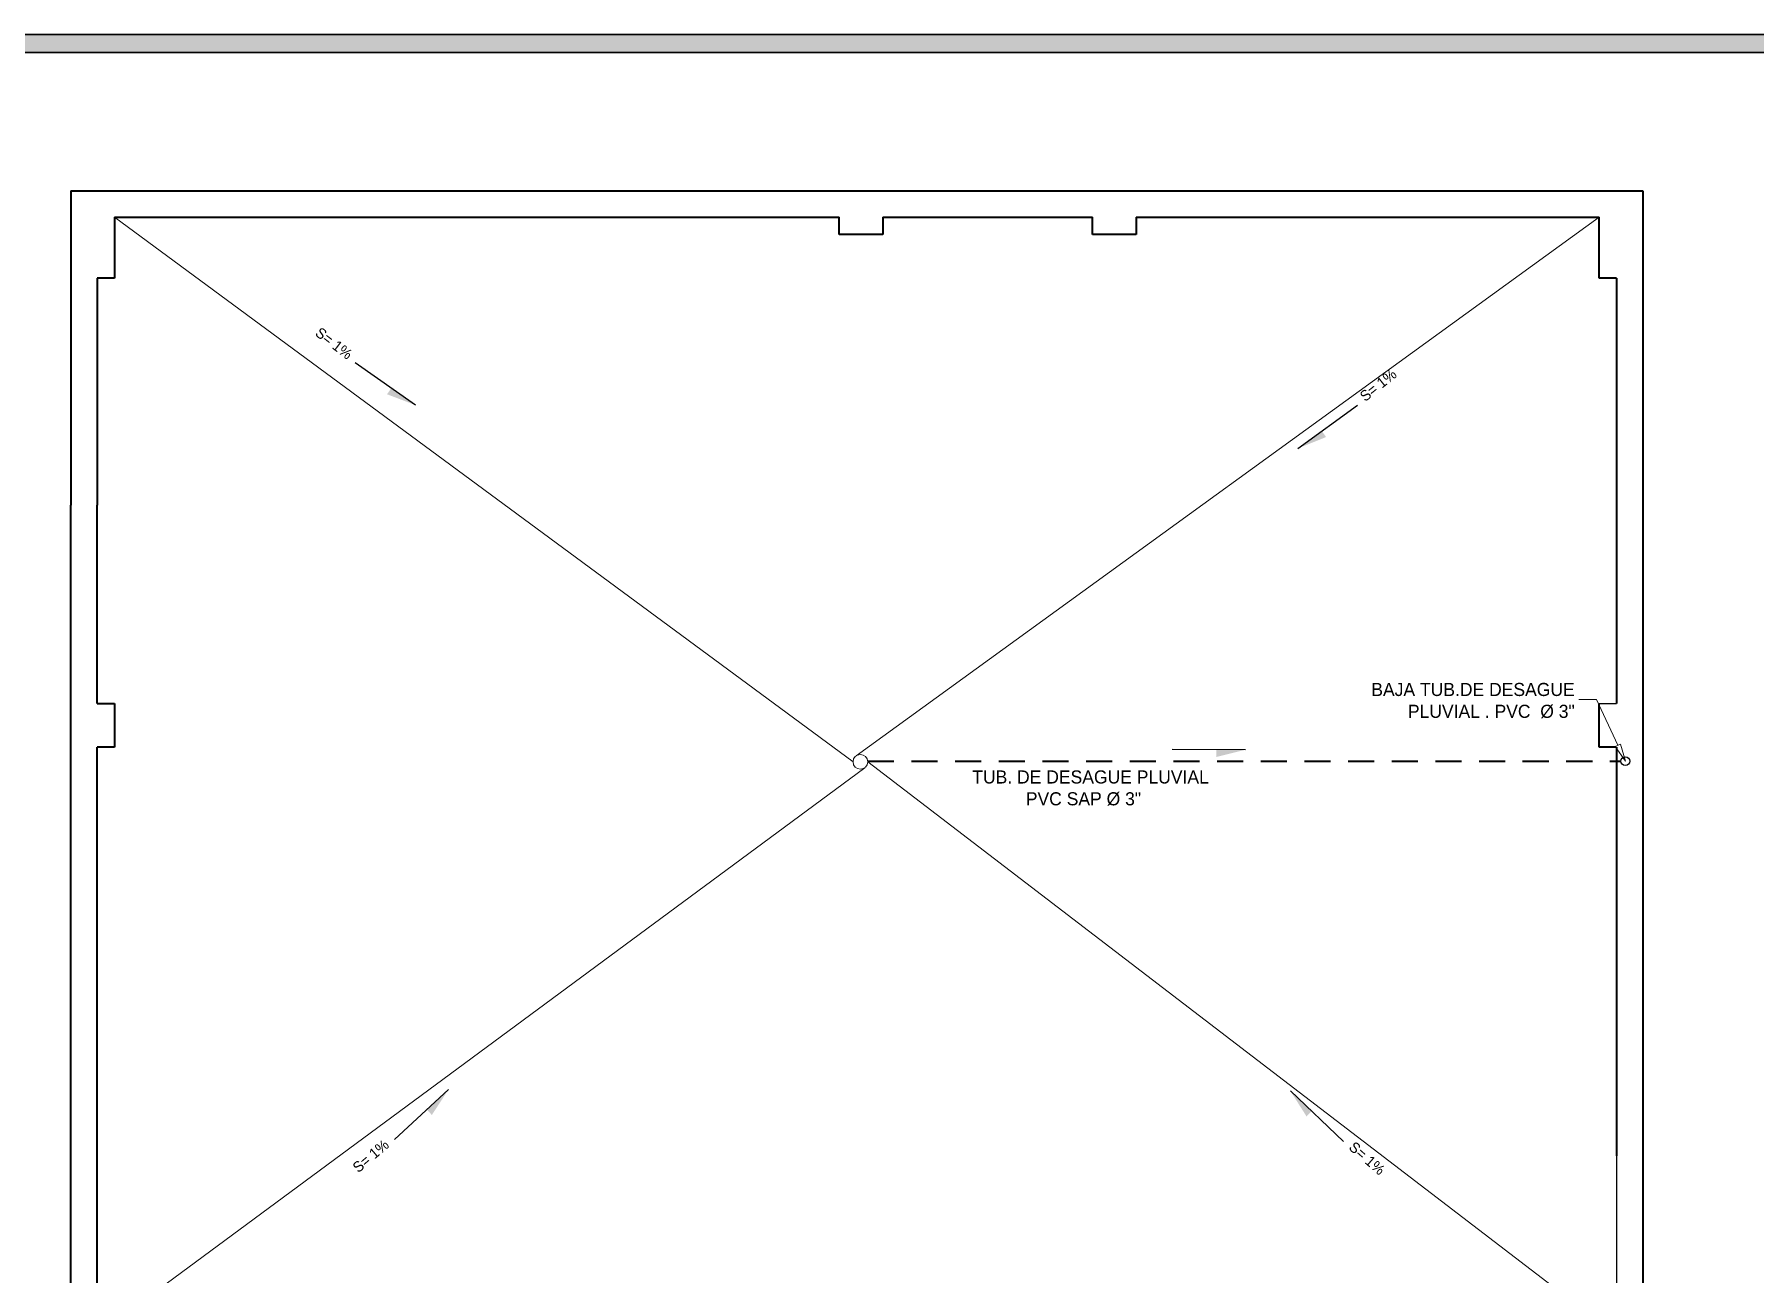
# Model space of a CAD drawing. Header units: metres. Extents: x 1996 to 3973, y 1777 to 3610.
# Drawn here: x 2066.5 to 2076.35, y 1798.3 to 1805.4 of the extents above; entities that cross this region are included whole.
import ezdxf

# ---------------------------------------------------------------- set-up
doc = ezdxf.new("R2010")
doc.units = ezdxf.units.M
doc.linetypes.add('TRAZOS2', pattern=[0.225, 0.15, -0.075])
for name, color, linetype in [('0.4', 4, 'Continuous'), ('TEXT', 4, 'Continuous'), ('VIVIENDA1', 7, 'Continuous')]:
    doc.layers.add(name, color=color, linetype=linetype)
for name, color, linetype, lineweight in [('ACCESORIO', 151, 'Continuous', 25), ('CASCO', 252, 'Continuous', 9), ('PLUVIAL', 30, 'TRAZOS2', 25), ('TEX-CORTE', 31, 'Continuous', 13)]:
    doc.layers.add(name, color=color, linetype=linetype, lineweight=lineweight)
doc.styles.add('A-1', font='swissel.ttf', dxfattribs={"height": 0.1})

# ---------------------------------------------------------------- blocks, each defined once
blk = doc.blocks.new('FLECHA')
blk.add_hatch(color=256).paths.add_polyline_path([(0.1, -0.05), (0.05, -0.05), (0.05, -0.25)])
blk.add_line((0.05, -0.25), (0.05, 0.25))
blk = doc.blocks.new('_ClosedBlank')
at = {"layer": 'TEXT', "color": 0, "lineweight": -2}
for p, q in [((-1, 0.167), (0, 0)), ((-1, 0.167), (-1, -0.167)), ((0, 0), (-1, -0.167))]:
    blk.add_line(p, q, dxfattribs=at)
blk = doc.blocks.new('li')
at = {"layer": 'TEX-CORTE', "color": 14}
blk.add_lwpolyline([(0.0426, 0.0905), (0.1661, 0.3529), (0.2661, 0.3529)], dxfattribs=at)
at = {"layer": 'TEX-CORTE', "color": 14, "xscale": 0.1, "yscale": 0.1, "zscale": 0.1, "rotation": 244.7908177663999}
blk.add_blockref('_ClosedBlank', (0, 0), dxfattribs=at)

msp = doc.modelspace()

# ---------------------------------------------------------------- hatches: boundary and pattern name
h = msp.add_hatch(color=6)
h.dxf.hatch_style = 1
h.set_gradient(color1=(255, 0, 255), color2=(255, 51, 255), one_color=1, tint=0.6, name='CYLINDER')
h.paths.add_polyline_path([(2084.9181, 1776.7794), (2084.9181, 1805.3989), (2044.8521, 1805.3989), (2044.8521, 1776.7794)])
h.paths.add_polyline_path([(2084.8136, 1776.8884), (2084.8136, 1805.2944), (2044.9566, 1805.2944), (2044.9566, 1776.8884)], flags=16)

# ---------------------------------------------------------------- linework, layer by layer
at = {"layer": '0.4', "lineweight": 40}
for p, q in [((2066.7114, 1804.5026), (2075.7114, 1804.5026)), ((2066.7114, 1804.5026), (2066.7114, 1802.7026)), ((2075.7114, 1804.5026), (2075.7114, 1800.5526)), ((2066.9614, 1804.3526), (2071.1114, 1804.3526)), ((2066.9614, 1804.3526), (2066.9614, 1804.0026)), ((2071.1114, 1804.2526), (2071.1114, 1804.3526)), ((2071.3614, 1804.3526), (2072.5614, 1804.3526)), ((2071.3614, 1804.3526), (2071.3614, 1804.2526)), ((2072.5614, 1804.2526), (2072.5614, 1804.3526)), ((2072.8114, 1804.3526), (2075.4614, 1804.3526)), ((2072.8114, 1804.3526), (2072.8114, 1804.2526)), ((2075.4614, 1804.0026), (2075.4614, 1804.3526)), ((2071.3614, 1804.2526), (2071.1114, 1804.2526)), ((2072.8114, 1804.2526), (2072.5614, 1804.2526)), ((2066.8614, 1804.0026), (2066.8614, 1802.7026)), ((2066.9614, 1804.0026), (2066.8614, 1804.0026)), ((2075.5614, 1804.0026), (2075.4614, 1804.0026)), ((2075.5614, 1804.0026), (2075.5614, 1802.7026)), ((2066.7114, 1798.0276), (2066.7114, 1802.7026)), ((2066.8614, 1801.5676), (2066.8614, 1802.7026)), ((2075.5614, 1802.7026), (2075.5614, 1801.5676)), ((2066.8614, 1801.5676), (2066.9614, 1801.5676)), ((2066.9614, 1801.5676), (2066.9614, 1801.3176)), ((2075.4614, 1801.3176), (2075.4614, 1801.5676)), ((2066.8614, 1800.5526), (2066.8614, 1801.3176)), ((2066.9614, 1801.3176), (2066.8614, 1801.3176)), ((2075.559, 1801.3176), (2075.4614, 1801.3176)), ((2075.5614, 1801.3176), (2075.5614, 1800.5526)), ((2066.8614, 1798.0276), (2066.8614, 1800.5813)), ((2075.5614, 1800.5526), (2075.5614, 1798.9776))]:
    msp.add_line(p, q, dxfattribs=at)
at = {"layer": '0.4'}
for p, q in [((2075.4614, 1801.5676), (2075.5614, 1801.5676)), ((2075.5614, 1798.9776), (2075.5614, 1798.0276))]:
    msp.add_line(p, q, dxfattribs=at)
at = {"layer": '0.4', "lineweight": 40}
msp.add_lwpolyline([(2075.7114, 1800.5526), (2075.7114, 1798.0276)], dxfattribs=at)
at = {"layer": 'ACCESORIO'}
msp.add_circle((2075.6122, 1801.2377), 0.025, dxfattribs=at)
at = {"layer": 'CASCO', "linetype": 'Continuous'}
for p, q in [((2071.1899, 1801.2334), (2066.9614, 1804.3526)), ((2071.2074, 1801.2676), (2075.4614, 1804.3526)), ((2071.2573, 1801.1994), (2066.9614, 1798.0276)), ((2071.2744, 1801.2334), (2075.4614, 1798.0276))]:
    msp.add_line(p, q, dxfattribs=at)
at = {"layer": 'PLUVIAL', "linetype": 'TRAZOS2', "lineweight": 40}
msp.add_line((2071.2742, 1801.2377), (2075.5872, 1801.2377), dxfattribs=at)
at = {"layer": 'TEX-CORTE'}
msp.add_circle((2071.2322, 1801.2334), 0.0423, dxfattribs=at)
at = {"layer": 'VIVIENDA1', "color": 6, "linetype": 'ByBlock', "lineweight": 30}
for points in [[(2084.9181, 1776.7794), (2084.9181, 1805.3989), (2044.8521, 1805.3989), (2044.8521, 1776.7794)], [(2084.8136, 1776.8884), (2084.8136, 1805.2944), (2044.9566, 1805.2944), (2044.9566, 1776.8884)]]:
    msp.add_lwpolyline(points, close=True, dxfattribs=at)

# ---------------------------------------------------------------- block references
at = {"xscale": -1}
msp.add_blockref('li', (2075.6122, 1801.2377), dxfattribs=at)
at = {"layer": 'ACCESORIO'}
for p, xscale, yscale, zscale, rotation in [((2068.5353, 1803.4314), -0.8423446168921388, 0.8423446168921385, 0.8423446168921385, 55.10987319546518), ((2073.8834, 1803.1862), 0.8423446168921389, 0.8423446168921389, 0.8423446168921389, 305.9668936230865), ((2073.2273, 1801.3454), -0.8423446168921386, 0.8423446168921385, 0.8423446168921386, 89.8633562612317), ((2068.6901, 1799.2446), -0.842344616892139, 0.8423446168921389, 0.8423446168921389, 132.8050652032503), ((2073.8754, 1799.2348), 0.8423446168921389, 0.8423446168921389, 0.8423446168921389, 226.3868669459962)]:
    msp.add_blockref('FLECHA', p, dxfattribs=dict(at, xscale=xscale, yscale=yscale, zscale=zscale, rotation=rotation))

# ---------------------------------------------------------------- texts
at = {"layer": 'TEX-CORTE', "char_height": 0.075, "style": 'A-1'}
for insert, attachment_point, rotation in [((2068.1609, 1803.752), 4, 322.52924), ((2074.2516, 1803.5138), 6, 38.54753), ((2068.2971, 1798.9472), 4, 40.22443), ((2074.2642, 1798.9318), 6, 318.9675)]:
    msp.add_mtext('\\A1;{\\fShonar Bangla|b0|i0|c0|p34;\\C1;\\P\\H0.8x;S= 1%}', dxfattribs=dict(at, insert=insert, attachment_point=attachment_point, rotation=rotation))
at = {"layer": 'TEX-CORTE', "insert": (2075.3223, 1801.5839), "char_height": 0.075, "width": 1.844785, "attachment_point": 6, "style": 'A-1'}
msp.add_mtext('\\A1;{\\fShonar Bangla|b0|i0|c0|p34;\\C82;BAJA TUB.DE DESAGUE\\P PLUVIAL . PVC  %%C 3"}', dxfattribs=at)
at = {"layer": 'TEX-CORTE', "insert": (2071.817, 1801.083), "char_height": 0.075, "attachment_point": 4, "style": 'A-1'}
msp.add_mtext('\\A1;{\\fShonar Bangla|b0|i0|c0|p34;\\C154;  TUB. DE DESAGUE PLUVIAL\\P             PVC SAP %%C 3"}', dxfattribs=at)

doc.saveas('drawing.dxf')
